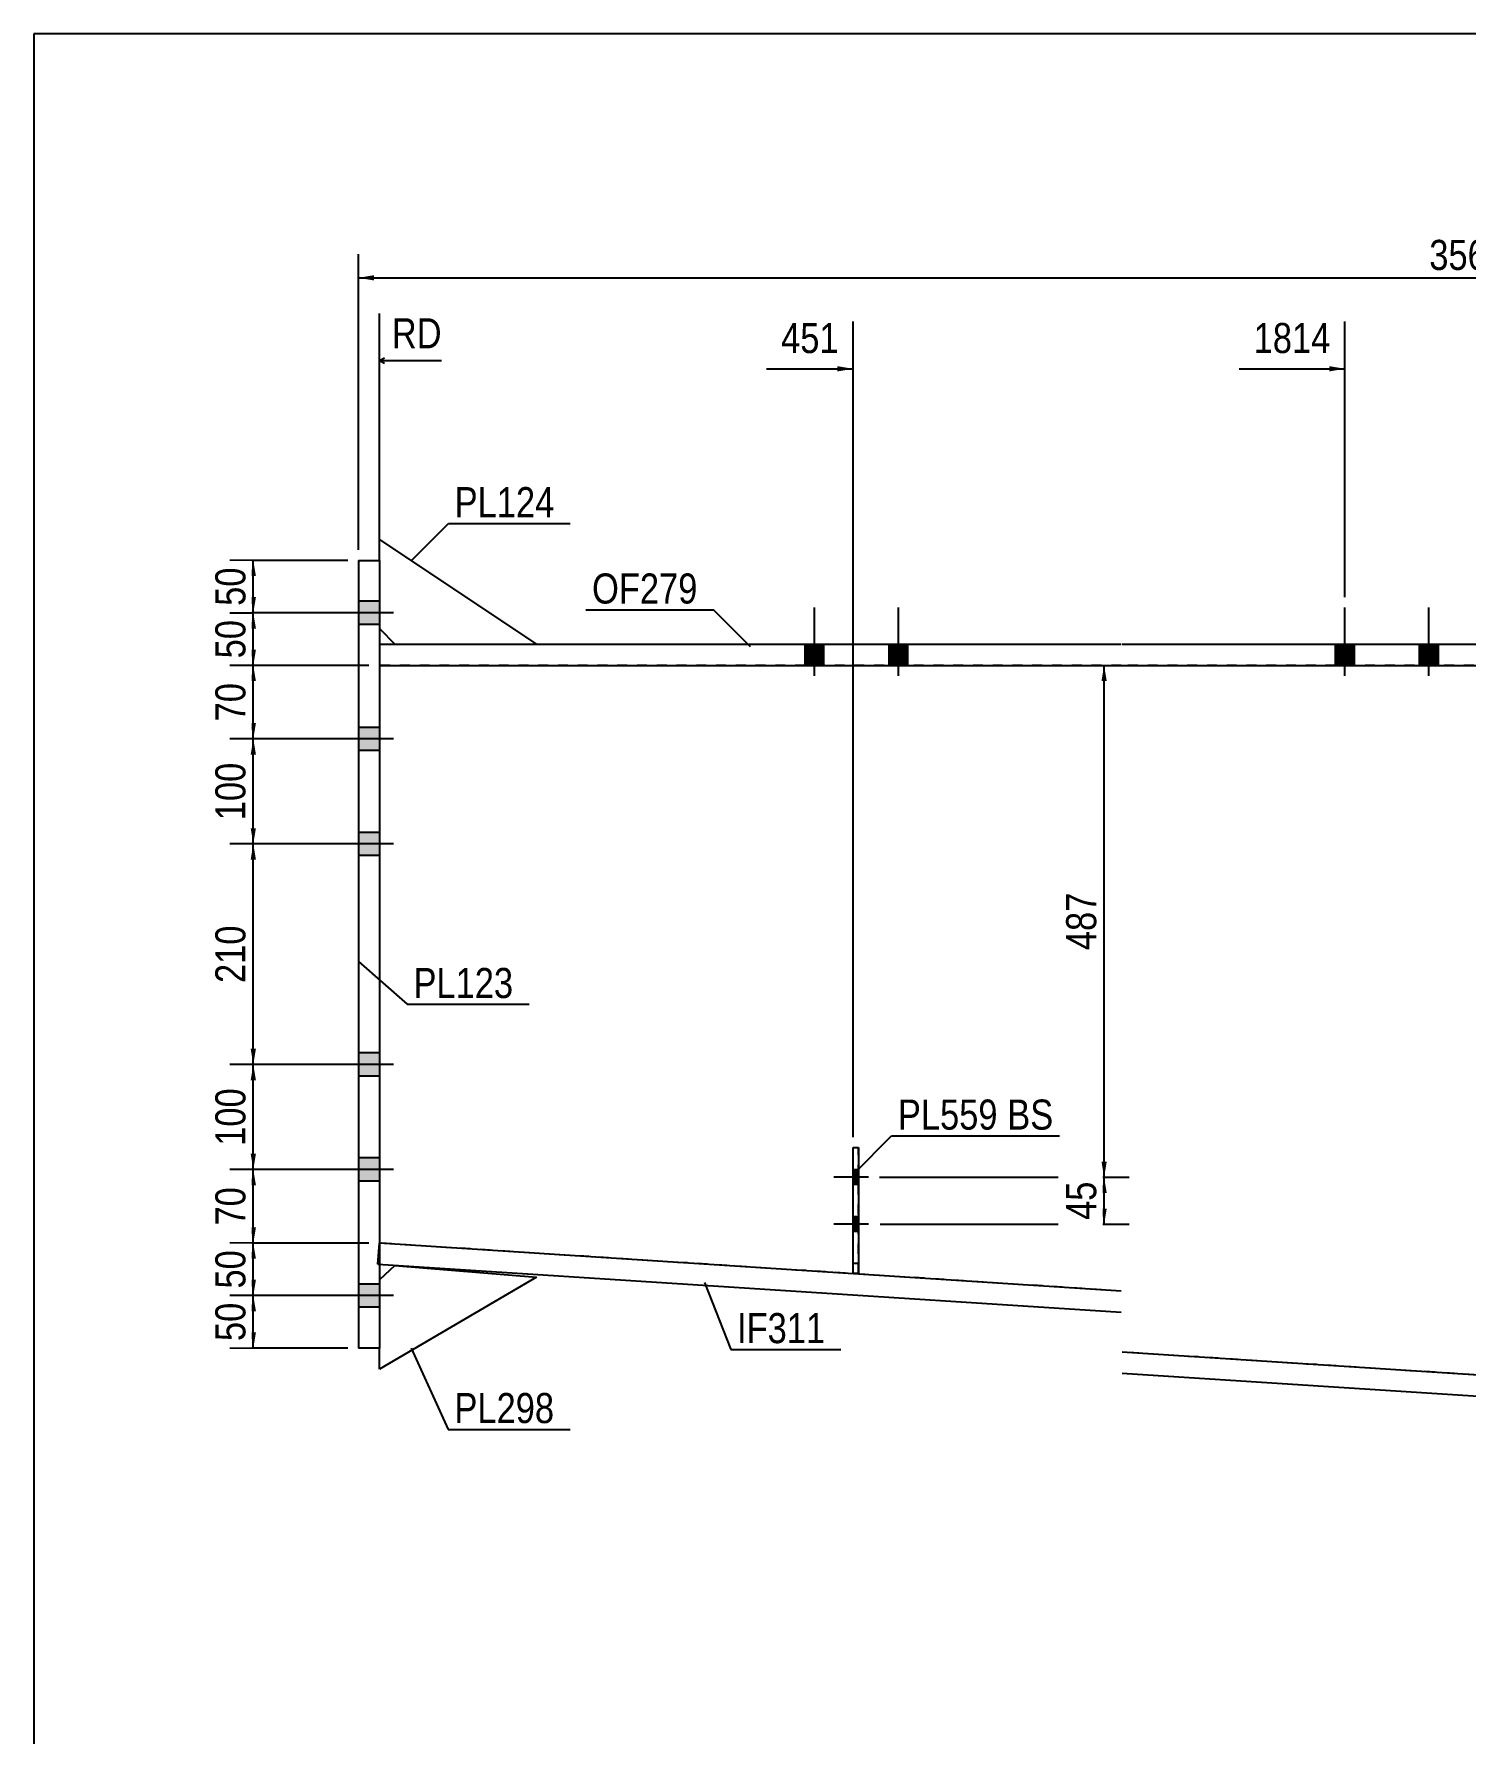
# Model space of a CAD drawing. Header units: millimetres. Extents: x -35 to 367, y -174 to 103.
# Drawn here: x -32.9 to 103.5, y -59.2 to 102.6 of the extents above; entities that cross this region are included whole.
import ezdxf

# ---------------------------------------------------------------- set-up
doc = ezdxf.new("R2010")
doc.units = ezdxf.units.MM
doc.linetypes.add('DXK_LINE_DOT1', pattern=[1.8814, 0.9407, -0.9407])
doc.linetypes.add('DXK_LINE_DOT2', pattern=[3.9198, 1.9599, -1.9599])
doc.styles.add('Arial Narrow', font='ARIALN.TTF', dxfattribs={"height": 0.2})

# ---------------------------------------------------------------- blocks, each defined once
blk = doc.blocks.new('Unknown-627307464-1210')
at = {"color": 5, "linetype": 'Continuous'}
for p, q in [((367.12, 102.62), (-32.88, 102.62)), ((-32.88, 102.62), (-32.88, -174.38))]:
    blk.add_line(p, q, dxfattribs=at)
blk = doc.blocks.new('Part-627307464-1256 - 1231')
at = {"color": 2, "linetype": 'Continuous'}
for p, q in [((70.63, 44.5), (0, 44.5)), ((0, 44.5), (0, 42.5)), ((121.13, 44.5), (70.73, 44.5)), ((204.39, 44.5), (121.23, 44.5)), ((204.39, 42.5), (204.39, 44.5)), ((0, 42.5), (70.63, 42.5)), ((70.73, 42.5), (121.13, 42.5)), ((121.23, 42.5), (204.39, 42.5))]:
    blk.add_line(p, q, dxfattribs=at)
blk = doc.blocks.new('Bolt-627307464-1473 - 1231')
at = {"linetype": 'Continuous'}
for points in [[(45.61, -6.94), (45.61, -5.54), (45.11, -5.54), (45.11, -6.94)], [(45.61, -11.41), (45.61, -10.01), (45.11, -10.01), (45.11, -11.41)]]:
    blk.add_hatch(color=3, dxfattribs=at).paths.add_polyline_path(points)
at = {"color": 3, "linetype": 'Continuous'}
for p, q in [((46.56, -6.24), (43.26, -6.24)), ((45.61, -5.54), (45.11, -5.54)), ((45.61, -6.94), (45.11, -6.94)), ((46.56, -10.71), (43.26, -10.71)), ((45.61, -10.01), (45.11, -10.01)), ((45.61, -11.41), (45.11, -11.41))]:
    blk.add_line(p, q, dxfattribs=at)
blk = doc.blocks.new('Bolt-627307464-1472 - 1231')
at = {"color": 3, "linetype": 'DXK_LINE_DOT2'}
for p, q in [((46.41, -6.24), (43.11, -6.24)), ((45.61, -5.54), (45.11, -5.54)), ((45.61, -6.94), (45.11, -6.94)), ((46.41, -10.71), (43.11, -10.71)), ((45.61, -10.01), (45.11, -10.01)), ((45.61, -11.41), (45.11, -11.41))]:
    blk.add_line(p, q, dxfattribs=at)
blk = doc.blocks.new('Part-627307464-1344 - 1231')
at = {"color": 2, "linetype": 'Continuous'}
for p, q in [((-2, 52.5), (0, 52.5)), ((-2, 52.5), (-2, -22.5)), ((0, 52.5), (0, -22.5)), ((0, -22.5), (-2, -22.5))]:
    blk.add_line(p, q, dxfattribs=at)
blk = doc.blocks.new('Part-627307464-1366 - 1231')
at = {"color": 2, "linetype": 'Continuous'}
for p, q in [((0, 52.5), (0, 54.5)), ((0, 54.5), (15, 44.5)), ((0, 46), (1.5, 44.5))]:
    blk.add_line(p, q, dxfattribs=at)
at = {"color": 7, "linetype": 'DXK_LINE_DOT1'}
for p, q in [((0, 52.5), (0, 46)), ((15, 44.5), (1.5, 44.5))]:
    blk.add_line(p, q, dxfattribs=at)
blk = doc.blocks.new('Part-627307464-1388 - 1231')
at = {"color": 2, "linetype": 'Continuous'}
for p, q in [((1.49, -14.63), (0, -16.01)), ((14.95, -15.76), (0, -24.51)), ((1.49, -14.63), (14.95, -15.76)), ((0, -24.51), (0, -22.5))]:
    blk.add_line(p, q, dxfattribs=at)
at = {"color": 7, "linetype": 'DXK_LINE_DOT1'}
blk.add_line((0, -16.01), (0, -22.5), dxfattribs=at)
blk = doc.blocks.new('Part-627307464-1410 - 1231')
at = {"color": 2, "linetype": 'Continuous'}
for p, q in [((-0.13, -14.5), (0, -12.5)), ((70.63, -17.07), (0, -12.5)), ((-0.13, -14.5), (70.63, -19.08)), ((121.13, -26.14), (70.73, -22.88)), ((70.73, -24.88), (121.13, -28.15)), ((191.96, -34.32), (121.23, -29.74)), ((121.23, -31.75), (191.84, -36.32)), ((191.84, -36.32), (191.96, -34.32))]:
    blk.add_line(p, q, dxfattribs=at)
blk = doc.blocks.new('Part-627307464-1432 - 1231')
at = {"color": 7, "linetype": 'DXK_LINE_DOT1'}
for p, q in [((45.11, -15.41), (45.11, -3.41)), ((45.11, -3.41), (45.61, -3.41)), ((45.61, -15.41), (45.61, -3.41)), ((45.11, -14.41), (45.61, -14.41)), ((45.61, -15.41), (45.11, -15.41))]:
    blk.add_line(p, q, dxfattribs=at)
blk = doc.blocks.new('Part-627307464-1454 - 1231')
at = {"color": 2, "linetype": 'Continuous'}
for p, q in [((45.11, -15.41), (45.11, -3.41)), ((45.11, -3.41), (45.61, -3.41)), ((45.61, -3.41), (45.61, -15.41)), ((45.61, -15.41), (45.11, -15.41))]:
    blk.add_line(p, q, dxfattribs=at)
blk = doc.blocks.new('Part-627307464-1465 - 1231')
at = {"color": 7, "linetype": 'DXK_LINE_DOT1'}
for p, q in [((0, 42.5), (0, -12.5)), ((70.63, 42.5), (0, 42.5)), ((121.13, 42.5), (70.73, 42.5)), ((204.39, 42.5), (121.23, 42.5)), ((192.17, -34.34), (204.39, 42.5)), ((70.63, -17.07), (0, -12.5)), ((121.13, -26.14), (70.73, -22.88)), ((191.96, -34.32), (121.23, -29.74))]:
    blk.add_line(p, q, dxfattribs=at)
at = {"color": 2, "linetype": 'Continuous'}
blk.add_line((192.17, -34.34), (191.96, -34.32), dxfattribs=at)
blk = doc.blocks.new('Bolt-627307464-1466 - 1231')
at = {"linetype": 'Continuous'}
for points in [[(40.53, 42.5), (42.33, 42.5), (42.33, 44.5), (40.53, 44.5)], [(40.53, 42.5), (42.33, 42.5), (42.33, 44.5), (40.53, 44.5)], [(48.53, 42.5), (50.33, 42.5), (50.33, 44.5), (48.53, 44.5)], [(48.53, 42.5), (50.33, 42.5), (50.33, 44.5), (48.53, 44.5)]]:
    blk.add_hatch(color=3, dxfattribs=at).paths.add_polyline_path(points)
at = {"color": 3, "linetype": 'Continuous'}
for p, q in [((41.43, 41.5), (41.43, 48)), ((41.43, 41.5), (41.43, 48)), ((49.43, 41.5), (49.43, 48)), ((49.43, 41.5), (49.43, 48)), ((40.53, 42.5), (40.53, 44.5)), ((40.53, 42.5), (40.53, 44.5)), ((42.33, 42.5), (42.33, 44.5)), ((42.33, 42.5), (42.33, 44.5)), ((48.53, 42.5), (48.53, 44.5)), ((48.53, 42.5), (48.53, 44.5)), ((50.33, 42.5), (50.33, 44.5)), ((50.33, 42.5), (50.33, 44.5))]:
    blk.add_line(p, q, dxfattribs=at)
blk = doc.blocks.new('Bolt-627307464-1467 - 1231')
at = {"linetype": 'Continuous'}
for points in [[(91.03, 42.5), (92.83, 42.5), (92.83, 44.5), (91.03, 44.5)], [(91.03, 42.5), (92.83, 42.5), (92.83, 44.5), (91.03, 44.5)], [(99.03, 42.5), (100.83, 42.5), (100.83, 44.5), (99.03, 44.5)], [(99.03, 42.5), (100.83, 42.5), (100.83, 44.5), (99.03, 44.5)]]:
    blk.add_hatch(color=3, dxfattribs=at).paths.add_polyline_path(points)
at = {"color": 3, "linetype": 'Continuous'}
for p, q in [((91.93, 41.5), (91.93, 48)), ((91.93, 41.5), (91.93, 48)), ((99.93, 41.5), (99.93, 48)), ((99.93, 41.5), (99.93, 48)), ((91.03, 42.5), (91.03, 44.5)), ((91.03, 42.5), (91.03, 44.5)), ((92.83, 42.5), (92.83, 44.5)), ((92.83, 42.5), (92.83, 44.5)), ((99.03, 42.5), (99.03, 44.5)), ((99.03, 42.5), (99.03, 44.5)), ((100.83, 42.5), (100.83, 44.5)), ((100.83, 42.5), (100.83, 44.5))]:
    blk.add_line(p, q, dxfattribs=at)
blk = doc.blocks.new('Bolt-627307464-1471 - 1231')
at = {"linetype": 'Continuous'}
for points in [[(-2, 48.6), (-2, 46.4), (0, 46.4), (0, 48.6)], [(-2, 48.6), (-2, 46.4), (0, 46.4), (0, 48.6)], [(-2, 36.6), (-2, 34.4), (0, 34.4), (0, 36.6)], [(-2, 36.6), (-2, 34.4), (0, 34.4), (0, 36.6)], [(-2, 26.6), (-2, 24.4), (0, 24.4), (0, 26.6)], [(-2, 26.6), (-2, 24.4), (0, 24.4), (0, 26.6)], [(-2, 5.6), (-2, 3.4), (0, 3.4), (0, 5.6)], [(-2, 5.6), (-2, 3.4), (0, 3.4), (0, 5.6)], [(-2, -4.4), (-2, -6.6), (0, -6.6), (0, -4.4)], [(-2, -4.4), (-2, -6.6), (0, -6.6), (0, -4.4)], [(-2, -16.4), (-2, -18.6), (0, -18.6), (0, -16.4)], [(-2, -16.4), (-2, -18.6), (0, -18.6), (0, -16.4)]]:
    blk.add_hatch(color=3, dxfattribs=at).paths.add_polyline_path(points)
at = {"color": 3, "linetype": 'Continuous'}
for p, q in [((0, 48.6), (-2, 48.6)), ((0, 48.6), (-2, 48.6)), ((1.34, 47.5), (-8, 47.5)), ((1.34, 47.5), (-8, 47.5)), ((0, 46.4), (-2, 46.4)), ((0, 46.4), (-2, 46.4)), ((0, 36.6), (-2, 36.6)), ((0, 36.6), (-2, 36.6)), ((1.34, 35.5), (-8, 35.5)), ((1.34, 35.5), (-8, 35.5)), ((0, 34.4), (-2, 34.4)), ((0, 34.4), (-2, 34.4)), ((0, 26.6), (-2, 26.6)), ((0, 26.6), (-2, 26.6)), ((1.34, 25.5), (-8, 25.5)), ((1.34, 25.5), (-8, 25.5)), ((0, 24.4), (-2, 24.4)), ((0, 24.4), (-2, 24.4)), ((0, 5.6), (-2, 5.6)), ((0, 5.6), (-2, 5.6)), ((1.34, 4.5), (-8, 4.5)), ((1.34, 4.5), (-8, 4.5)), ((0, 3.4), (-2, 3.4)), ((0, 3.4), (-2, 3.4)), ((0, -4.4), (-2, -4.4)), ((0, -4.4), (-2, -4.4)), ((1.34, -5.5), (-8, -5.5)), ((1.34, -5.5), (-8, -5.5)), ((0, -6.6), (-2, -6.6)), ((0, -6.6), (-2, -6.6)), ((1.34, -17.5), (-8, -17.5)), ((1.34, -17.5), (-8, -17.5)), ((0, -16.4), (-2, -16.4)), ((0, -16.4), (-2, -16.4)), ((0, -18.6), (-2, -18.6)), ((0, -18.6), (-2, -18.6))]:
    blk.add_line(p, q, dxfattribs=at)
blk = doc.blocks.new('StraightDimension-627307464-4376 - 1231')
at = {"linetype": 'Continuous'}
for points in [[(-12.25, -7), (-12, -5.5), (-11.75, -7)], [(-11.75, -11), (-12, -12.5), (-12.25, -11)]]:
    blk.add_hatch(color=7, dxfattribs=at).paths.add_polyline_path(points)
at = {"color": 7, "linetype": 'Continuous'}
for p, q in [((-1, -5.5), (-14.25, -5.5)), ((-12, -12.5), (-12, -5.5)), ((-1, -12.5), (-14.25, -12.5))]:
    blk.add_line(p, q, dxfattribs=at)
at = {"color": 0}
blk.add_wipeout([(-12.15, -6.57), (-16.35, -6.57), (-16.35, -11.43), (-12.15, -11.43)], dxfattribs=at)
at = {"color": 3, "style": 'Arial Narrow'}
blk.add_text('70', height=2.863, rotation=90.0002, dxfattribs=at).set_placement((-12.75, -10.83))
blk = doc.blocks.new('StraightDimension-627307464-4371 - 1231')
at = {"linetype": 'Continuous'}
for points in [[(-12.25, 46), (-12, 47.5), (-11.75, 46)], [(-11.75, 44), (-12, 42.5), (-12.25, 44)]]:
    blk.add_hatch(color=7, dxfattribs=at).paths.add_polyline_path(points)
at = {"color": 7, "linetype": 'Continuous'}
for p, q in [((-1, 47.5), (-14.25, 47.5)), ((-12, 42.5), (-12, 47.5)), ((-1, 42.5), (-14.25, 42.5))]:
    blk.add_line(p, q, dxfattribs=at)
at = {"color": 0}
blk.add_wipeout([(-12.15, 47.43), (-16.35, 47.43), (-16.35, 42.57), (-12.15, 42.57)], dxfattribs=at)
at = {"color": 3, "style": 'Arial Narrow'}
blk.add_text('50', height=2.863, rotation=90.0002, dxfattribs=at).set_placement((-12.75, 43.17))
blk = doc.blocks.new('StraightDimension-627307464-6382 - 1231')
at = {"linetype": 'Continuous'}
blk.add_hatch(color=7, dxfattribs=at).paths.add_polyline_path([(43.61, 70.99), (45.11, 70.74), (43.61, 70.49)])
at = {"color": 7, "linetype": 'Continuous'}
for p, q in [((45.11, -2.41), (45.11, 75.24)), ((36.87, 70.74), (45.11, 70.74))]:
    blk.add_line(p, q, dxfattribs=at)
at = {"color": 0, "linetype": 'Continuous'}
blk.add_wipeout([(6.53, 72.09), (6.53, 76.29), (0.59, 76.29), (0.59, 72.09)], dxfattribs=at)
at = {"color": 7, "linetype": 'Continuous'}
for p, q in [((0, 53.5), (0, 75.99)), ((0.5, 71.74), (0, 71.49)), ((0.5, 71.24), (0, 71.49)), ((5.93, 71.49), (0, 71.49))]:
    blk.add_line(p, q, dxfattribs=at)
at = {"color": 3, "linetype": 'Continuous', "style": 'Arial Narrow'}
blk.add_text('RD', height=2.863, dxfattribs=at).set_placement((1.19, 72.69))
at = {"color": 0}
blk.add_wipeout([(44.33, 71.64), (44.33, 75.84), (37.65, 75.84), (37.65, 71.64)], dxfattribs=at)
at = {"color": 3, "style": 'Arial Narrow'}
blk.add_text('451', height=2.863, dxfattribs=at).set_placement((38.25, 72.24))
blk = doc.blocks.new('StraightDimension-627307464-4377 - 1231')
at = {"linetype": 'Continuous'}
for points in [[(-12.25, -14), (-12, -12.5), (-11.75, -14)], [(-11.75, -16), (-12, -17.5), (-12.25, -16)]]:
    blk.add_hatch(color=7, dxfattribs=at).paths.add_polyline_path(points)
at = {"color": 7, "linetype": 'Continuous'}
for p, q in [((-1, -12.5), (-14.25, -12.5)), ((-12, -17.5), (-12, -12.5)), ((0.34, -17.5), (-14.25, -17.5))]:
    blk.add_line(p, q, dxfattribs=at)
at = {"color": 0}
blk.add_wipeout([(-12.15, -12.57), (-16.35, -12.57), (-16.35, -17.43), (-12.15, -17.43)], dxfattribs=at)
at = {"color": 3, "style": 'Arial Narrow'}
blk.add_text('50', height=2.863, rotation=90.0002, dxfattribs=at).set_placement((-12.75, -16.83))
blk = doc.blocks.new('StraightDimension-627307464-4378 - 1231')
at = {"linetype": 'Continuous'}
for points in [[(-12.25, -19), (-12, -17.5), (-11.75, -19)], [(-11.75, -21), (-12, -22.5), (-12.25, -21)]]:
    blk.add_hatch(color=7, dxfattribs=at).paths.add_polyline_path(points)
at = {"color": 7, "linetype": 'Continuous'}
for p, q in [((0.34, -17.5), (-14.25, -17.5)), ((-12, -22.5), (-12, -17.5)), ((-3, -22.5), (-14.25, -22.5))]:
    blk.add_line(p, q, dxfattribs=at)
at = {"color": 0}
blk.add_wipeout([(-12.15, -17.57), (-16.35, -17.57), (-16.35, -22.43), (-12.15, -22.43)], dxfattribs=at)
at = {"color": 3, "style": 'Arial Narrow'}
blk.add_text('50', height=2.863, rotation=90.0002, dxfattribs=at).set_placement((-12.75, -21.83))
blk = doc.blocks.new('StraightDimension-627307464-4374 - 1231')
at = {"linetype": 'Continuous'}
for points in [[(-12.25, 24), (-12, 25.5), (-11.75, 24)], [(-11.75, 6), (-12, 4.5), (-12.25, 6)]]:
    blk.add_hatch(color=7, dxfattribs=at).paths.add_polyline_path(points)
at = {"color": 7, "linetype": 'Continuous'}
for p, q in [((-1, 25.5), (-14.25, 25.5)), ((-12, 4.5), (-12, 25.5)), ((-1, 4.5), (-14.25, 4.5))]:
    blk.add_line(p, q, dxfattribs=at)
at = {"color": 0}
blk.add_wipeout([(-12.15, 18.34), (-16.35, 18.34), (-16.35, 11.66), (-12.15, 11.66)], dxfattribs=at)
at = {"color": 3, "style": 'Arial Narrow'}
blk.add_text('210', height=2.863, rotation=90.0002, dxfattribs=at).set_placement((-12.75, 12.26))
blk = doc.blocks.new('StraightDimension-627307464-4464 - 1231')
at = {"linetype": 'Continuous'}
for points in [[(68.75, 41), (69, 42.5), (69.25, 41)], [(69.25, -4.74), (69, -6.24), (68.75, -4.74)]]:
    blk.add_hatch(color=7, dxfattribs=at).paths.add_polyline_path(points)
at = {"color": 7, "linetype": 'Continuous'}
for p, q in [((53.64, 42.5), (71.4, 42.5)), ((69, -6.24), (69, 42.5)), ((47.61, -6.24), (71.4, -6.24))]:
    blk.add_line(p, q, dxfattribs=at)
at = {"color": 0}
blk.add_wipeout([(68.85, 21.47), (64.65, 21.47), (64.65, 14.79), (68.85, 14.79)], dxfattribs=at)
at = {"color": 3, "style": 'Arial Narrow'}
blk.add_text('487', height=2.863, rotation=90.0002, dxfattribs=at).set_placement((68.25, 15.39))
blk = doc.blocks.new('StraightDimension-627307464-4372 - 1231')
at = {"linetype": 'Continuous'}
for points in [[(-12.25, 41), (-12, 42.5), (-11.75, 41)], [(-11.75, 37), (-12, 35.5), (-12.25, 37)]]:
    blk.add_hatch(color=7, dxfattribs=at).paths.add_polyline_path(points)
at = {"color": 7, "linetype": 'Continuous'}
for p, q in [((-1, 42.5), (-14.25, 42.5)), ((-12, 35.5), (-12, 42.5)), ((-1, 35.5), (-14.25, 35.5))]:
    blk.add_line(p, q, dxfattribs=at)
at = {"color": 0}
blk.add_wipeout([(-12.15, 41.43), (-16.35, 41.43), (-16.35, 36.57), (-12.15, 36.57)], dxfattribs=at)
at = {"color": 3, "style": 'Arial Narrow'}
blk.add_text('70', height=2.863, rotation=90.0002, dxfattribs=at).set_placement((-12.75, 37.17))
blk = doc.blocks.new('StraightDimension-627307464-4370 - 1231')
at = {"linetype": 'Continuous'}
for points in [[(-12.25, 51), (-12, 52.5), (-11.75, 51)], [(-11.75, 49), (-12, 47.5), (-12.25, 49)]]:
    blk.add_hatch(color=7, dxfattribs=at).paths.add_polyline_path(points)
at = {"color": 7, "linetype": 'Continuous'}
for p, q in [((-3, 52.5), (-14.25, 52.5)), ((-12, 47.5), (-12, 52.5)), ((-1, 47.5), (-14.25, 47.5))]:
    blk.add_line(p, q, dxfattribs=at)
at = {"color": 0}
blk.add_wipeout([(-12.15, 52.43), (-16.35, 52.43), (-16.35, 47.57), (-12.15, 47.57)], dxfattribs=at)
at = {"color": 3, "style": 'Arial Narrow'}
blk.add_text('50', height=2.863, rotation=90.0002, dxfattribs=at).set_placement((-12.75, 48.17))
blk = doc.blocks.new('StraightDimension-627307464-6381 - 1231')
at = {"linetype": 'Continuous'}
blk.add_hatch(color=7, dxfattribs=at).paths.add_polyline_path([(90.43, 70.99), (91.93, 70.74), (90.43, 70.49)])
at = {"color": 7, "linetype": 'Continuous'}
for p, q in [((91.93, 49), (91.93, 75.24)), ((81.87, 70.74), (91.93, 70.74))]:
    blk.add_line(p, q, dxfattribs=at)
at = {"color": 0}
blk.add_wipeout([(91.15, 71.64), (91.15, 75.84), (82.64, 75.84), (82.64, 71.64)], dxfattribs=at)
at = {"color": 3, "style": 'Arial Narrow'}
blk.add_text('1814', height=2.863, dxfattribs=at).set_placement((83.24, 72.24))
blk = doc.blocks.new('StraightDimension-627307464-4375 - 1231')
at = {"linetype": 'Continuous'}
for points in [[(-12.25, 3), (-12, 4.5), (-11.75, 3)], [(-11.75, -4), (-12, -5.5), (-12.25, -4)]]:
    blk.add_hatch(color=7, dxfattribs=at).paths.add_polyline_path(points)
at = {"color": 7, "linetype": 'Continuous'}
for p, q in [((-1, 4.5), (-14.25, 4.5)), ((-12, -5.5), (-12, 4.5)), ((-1, -5.5), (-14.25, -5.5))]:
    blk.add_line(p, q, dxfattribs=at)
at = {"color": 0}
blk.add_wipeout([(-12.15, 2.84), (-16.35, 2.84), (-16.35, -3.84), (-12.15, -3.84)], dxfattribs=at)
at = {"color": 3, "style": 'Arial Narrow'}
blk.add_text('100', height=2.863, rotation=90.0002, dxfattribs=at).set_placement((-12.75, -3.24))
blk = doc.blocks.new('StraightDimension-627307464-1748 - 1231')
at = {"linetype": 'Continuous'}
for points in [[(-0.5, 79.15), (-2, 79.4), (-0.5, 79.65)], [(207.73, 79.65), (209.23, 79.4), (207.73, 79.15)]]:
    blk.add_hatch(color=7, dxfattribs=at).paths.add_polyline_path(points)
at = {"color": 7, "linetype": 'Continuous'}
for p, q in [((-2, 53.5), (-2, 81.65)), ((209.23, 54.88), (209.23, 81.65)), ((-2, 79.4), (209.23, 79.4))]:
    blk.add_line(p, q, dxfattribs=at)
at = {"color": 0}
blk.add_wipeout([(107.87, 79.55), (107.87, 83.75), (99.36, 83.75), (99.36, 79.55)], dxfattribs=at)
at = {"color": 3, "style": 'Arial Narrow'}
blk.add_text('3562', height=2.863, dxfattribs=at).set_placement((99.96, 80.15))
blk = doc.blocks.new('StraightDimension-627307464-4373 - 1231')
at = {"linetype": 'Continuous'}
for points in [[(-12.25, 34), (-12, 35.5), (-11.75, 34)], [(-11.75, 27), (-12, 25.5), (-12.25, 27)]]:
    blk.add_hatch(color=7, dxfattribs=at).paths.add_polyline_path(points)
at = {"color": 7, "linetype": 'Continuous'}
for p, q in [((-1, 35.5), (-14.25, 35.5)), ((-12, 25.5), (-12, 35.5)), ((-1, 25.5), (-14.25, 25.5))]:
    blk.add_line(p, q, dxfattribs=at)
at = {"color": 0}
blk.add_wipeout([(-12.15, 33.84), (-16.35, 33.84), (-16.35, 27.16), (-12.15, 27.16)], dxfattribs=at)
at = {"color": 3, "style": 'Arial Narrow'}
blk.add_text('100', height=2.863, rotation=90.0002, dxfattribs=at).set_placement((-12.75, 27.76))
blk = doc.blocks.new('StraightDimension-627307464-4465 - 1231')
at = {"linetype": 'Continuous'}
for points in [[(68.75, -7.74), (69, -6.24), (69.25, -7.74)], [(69.25, -9.21), (69, -10.71), (68.75, -9.21)]]:
    blk.add_hatch(color=7, dxfattribs=at).paths.add_polyline_path(points)
at = {"color": 7, "linetype": 'Continuous'}
for p, q in [((47.61, -6.24), (71.4, -6.24)), ((69, -10.71), (69, -6.24)), ((47.68, -10.71), (71.4, -10.71))]:
    blk.add_line(p, q, dxfattribs=at)
at = {"color": 0}
blk.add_wipeout([(68.85, -6.04), (64.65, -6.04), (64.65, -10.9), (68.85, -10.9)], dxfattribs=at)
at = {"color": 3, "style": 'Arial Narrow'}
blk.add_text('45', height=2.863, rotation=90.0002, dxfattribs=at).set_placement((68.25, -10.3))
blk = doc.blocks.new('Mark-627307464-1251 - 1231')
at = {"color": 7, "linetype": 'Continuous'}
blk.add_line((35.34, 44.26), (31.8, 47.79), dxfattribs=at)
at = {"color": 0}
blk.add_wipeout([(30.3, 48.39), (30.3, 51.39), (20.25, 51.39), (20.25, 48.39)], dxfattribs=at)
blk.add_wipeout([(30.3, 48.39), (30.3, 51.39), (20.25, 51.39), (20.25, 48.39)], dxfattribs=at)
at = {"color": 7, "linetype": 'Continuous'}
blk.add_line((19.65, 47.79), (31.8, 47.79), dxfattribs=at)
at = {"color": 3, "style": 'Arial Narrow'}
blk.add_text('OF279', height=2.863, dxfattribs=at).set_placement((20.25, 48.39))
blk = doc.blocks.new('Mark-627307464-1340 - 1231')
at = {"color": 0}
blk.add_wipeout([(12.75, 10.83), (12.75, 13.83), (3.25, 13.83), (3.25, 10.83)], dxfattribs=at)
blk.add_wipeout([(12.75, 10.83), (12.75, 13.83), (3.25, 13.83), (3.25, 10.83)], dxfattribs=at)
at = {"color": 7, "linetype": 'Continuous'}
for p, q in [((-1.99, 14.31), (2.65, 10.23)), ((2.65, 10.23), (14.25, 10.23))]:
    blk.add_line(p, q, dxfattribs=at)
at = {"color": 3, "style": 'Arial Narrow'}
blk.add_text('PL123', height=2.863, dxfattribs=at).set_placement((3.25, 10.83))
blk = doc.blocks.new('Mark-627307464-1362 - 1231')
at = {"color": 0}
blk.add_wipeout([(16.67, 56.61), (16.67, 59.61), (7.17, 59.61), (7.17, 56.61)], dxfattribs=at)
blk.add_wipeout([(16.67, 56.61), (16.67, 59.61), (7.17, 59.61), (7.17, 56.61)], dxfattribs=at)
at = {"color": 7, "linetype": 'Continuous'}
for p, q in [((3.03, 52.47), (6.57, 56.01)), ((6.57, 56.01), (18.17, 56.01))]:
    blk.add_line(p, q, dxfattribs=at)
at = {"color": 3, "style": 'Arial Narrow'}
blk.add_text('PL124', height=2.863, dxfattribs=at).set_placement((7.17, 56.61))
blk = doc.blocks.new('Mark-627307464-1384 - 1231')
at = {"color": 0}
blk.add_wipeout([(16.66, -29.64), (16.66, -26.64), (7.15, -26.64), (7.15, -29.64)], dxfattribs=at)
blk.add_wipeout([(16.66, -29.64), (16.66, -26.64), (7.15, -26.64), (7.15, -29.64)], dxfattribs=at)
at = {"color": 7, "linetype": 'Continuous'}
for p, q in [((3.02, -22.5), (6.55, -30.24)), ((6.55, -30.24), (18.16, -30.24))]:
    blk.add_line(p, q, dxfattribs=at)
at = {"color": 3, "style": 'Arial Narrow'}
blk.add_text('PL298', height=2.863, dxfattribs=at).set_placement((7.15, -29.64))
blk = doc.blocks.new('Mark-627307464-1406 - 1231')
at = {"color": 0}
blk.add_wipeout([(42.45, -22.03), (42.45, -19.03), (34.05, -19.03), (34.05, -22.03)], dxfattribs=at)
blk.add_wipeout([(42.45, -22.03), (42.45, -19.03), (34.05, -19.03), (34.05, -22.03)], dxfattribs=at)
at = {"color": 7, "linetype": 'Continuous'}
for p, q in [((30.95, -16.25), (33.45, -22.63)), ((33.45, -22.63), (43.95, -22.63))]:
    blk.add_line(p, q, dxfattribs=at)
at = {"color": 3, "style": 'Arial Narrow'}
blk.add_text('IF311', height=2.863, dxfattribs=at).set_placement((34.05, -22.03))
blk = doc.blocks.new('MarkSet-627307464-1861 - 1231')
at = {"color": 0}
for points in [[(58.88, -1.7), (58.88, 1.3), (49.37, 1.3), (49.37, -1.7)], [(64.16, -1.7), (64.16, 1.3), (59.78, 1.3), (59.78, -1.7)]]:
    blk.add_wipeout(points, dxfattribs=at)
for points in [[(58.88, -1.7), (58.88, 1.3), (49.37, 1.3), (49.37, -1.7)], [(64.16, -1.7), (64.16, 1.3), (59.78, 1.3), (59.78, -1.7)]]:
    blk.add_wipeout(points, dxfattribs=at)
at = {"color": 7, "linetype": 'Continuous'}
for p, q in [((45.24, -5.84), (48.77, -2.3)), ((48.77, -2.3), (64.76, -2.3))]:
    blk.add_line(p, q, dxfattribs=at)
at = {"color": 3, "style": 'Arial Narrow'}
for s, p in [('PL559', (49.37, -1.7)), ('BS', (59.78, -1.7))]:
    blk.add_text(s, height=2.863, dxfattribs=at).set_placement(p)

msp = doc.modelspace()

# ---------------------------------------------------------------- block references
for name in ['Unknown-627307464-1210', 'Part-627307464-1366 - 1231', 'Part-627307464-1344 - 1231', 'Bolt-627307464-1471 - 1231', 'Bolt-627307464-1466 - 1231', 'Bolt-627307464-1467 - 1231', 'Part-627307464-1256 - 1231', 'Part-627307464-1465 - 1231', 'Part-627307464-1432 - 1231', 'Part-627307464-1454 - 1231', 'Bolt-627307464-1472 - 1231', 'Bolt-627307464-1473 - 1231', 'Part-627307464-1410 - 1231', 'Part-627307464-1388 - 1231']:
    msp.add_blockref(name, (0, 0))

# ---------------------------------------------------------------- next in the draw order: block references
for name in ['StraightDimension-627307464-6382 - 1231', 'StraightDimension-627307464-6381 - 1231', 'StraightDimension-627307464-4371 - 1231', 'StraightDimension-627307464-4464 - 1231', 'StraightDimension-627307464-4374 - 1231', 'StraightDimension-627307464-4376 - 1231', 'Mark-627307464-1406 - 1231', 'Mark-627307464-1384 - 1231']:
    msp.add_blockref(name, (0, 0))

# ---------------------------------------------------------------- next in the draw order: block references
for name in ['StraightDimension-627307464-1748 - 1231', 'StraightDimension-627307464-4370 - 1231', 'Mark-627307464-1251 - 1231', 'StraightDimension-627307464-4372 - 1231', 'Mark-627307464-1340 - 1231', 'StraightDimension-627307464-4375 - 1231', 'StraightDimension-627307464-4465 - 1231', 'StraightDimension-627307464-4377 - 1231']:
    msp.add_blockref(name, (0, 0))

# ---------------------------------------------------------------- next in the draw order: block references
for name in ['Mark-627307464-1362 - 1231', 'StraightDimension-627307464-4373 - 1231', 'MarkSet-627307464-1861 - 1231', 'StraightDimension-627307464-4378 - 1231']:
    msp.add_blockref(name, (0, 0))

doc.saveas('drawing.dxf')
